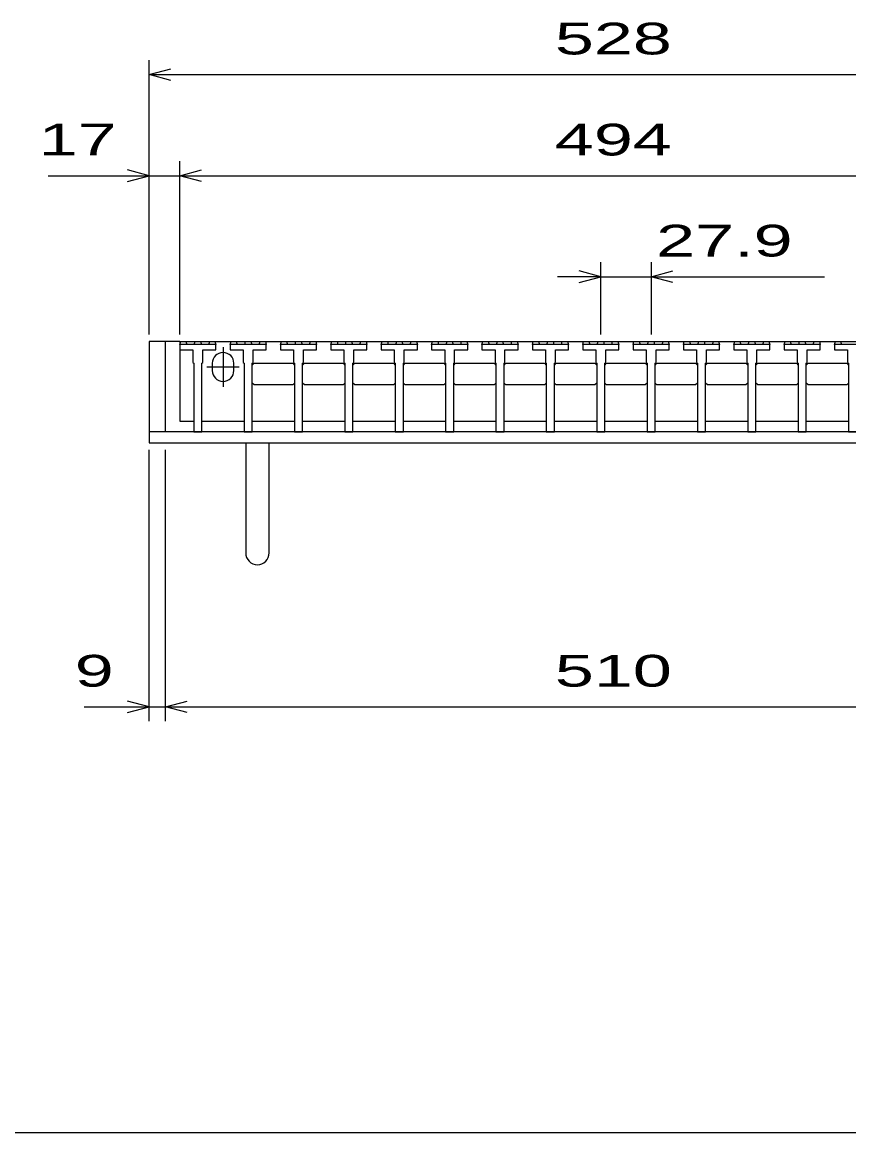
# Model space of a CAD drawing. Units: millimetres, scale not verified. Extents: x -1456 to 1389, y -1026 to 839.
# Drawn here: x -1014 to -556, y -921 to -306 of the extents above; entities that cross this region are included whole.
import ezdxf
from ezdxf.enums import TextEntityAlignment as Align

# ---------------------------------------------------------------- set-up
doc = ezdxf.new("R2010")
doc.units = ezdxf.units.MM
doc.header["$LTSCALE"] = 8
for name, color, linetype, lineweight in [('0_2', 150, 'Continuous', 25), ('16', 3, 'Continuous', 25), ('19', 6, 'Continuous', 25), ('22', 2, 'Continuous', 25)]:
    doc.layers.add(name, color=color, linetype=linetype, lineweight=lineweight)
doc.styles.add('ベクトル', font='')
doc.styles.get('ベクトル').set_extended_font_data('ベクトル')

msp = doc.modelspace()

# ---------------------------------------------------------------- linework, layer by layer
at = {"layer": '0_2'}
msp.add_line((1388.8, -921.2), (-1379.2, -921.2), dxfattribs=at)
at = {"layer": '16'}
for p, q in [((-927, -484.2), (-926.5, -482.7)), ((-927, -482.7), (-433, -482.7)), ((-927, -482.7), (-927, -526.7)), ((-927, -484.2), (-927, -487.2)), ((-907, -484.2), (-927, -484.2)), ((-926.5, -482.7), (-923.6, -482.7)), ((-923.6, -482.7), (-923.1, -484.2)), ((-918.95, -484.2), (-918.45, -482.7)), ((-918.45, -482.7), (-915.55, -482.7)), ((-915.55, -482.7), (-915.05, -484.2)), ((-910.9, -484.2), (-910.4, -482.7)), ((-910.4, -482.7), (-907.5, -482.7)), ((-907.5, -482.7), (-907, -484.2)), ((-907, -487.2), (-907, -484.2)), ((-903.05, -485.7), (-903.05, -507.7)), ((-899.1, -484.2), (-898.6, -482.7)), ((-899.1, -484.2), (-899.1, -487.2)), ((-879.1, -484.2), (-899.1, -484.2)), ((-898.6, -482.7), (-895.7, -482.7)), ((-895.7, -482.7), (-895.2, -484.2)), ((-891.05, -484.2), (-890.55, -482.7)), ((-890.55, -482.7), (-887.65, -482.7)), ((-887.65, -482.7), (-887.15, -484.2)), ((-883, -484.2), (-882.5, -482.7)), ((-882.5, -482.7), (-879.6, -482.7)), ((-879.6, -482.7), (-879.1, -484.2)), ((-879.1, -487.2), (-879.1, -484.2)), ((-871.2, -484.2), (-870.7, -482.7)), ((-871.2, -484.2), (-871.2, -487.2)), ((-851.2, -484.2), (-871.2, -484.2)), ((-870.7, -482.7), (-867.8, -482.7)), ((-867.8, -482.7), (-867.3, -484.2)), ((-863.15, -484.2), (-862.65, -482.7)), ((-862.65, -482.7), (-859.75, -482.7)), ((-859.75, -482.7), (-859.25, -484.2)), ((-855.1, -484.2), (-854.6, -482.7)), ((-854.6, -482.7), (-851.7, -482.7)), ((-851.7, -482.7), (-851.2, -484.2)), ((-851.2, -487.2), (-851.2, -484.2)), ((-843.3, -484.2), (-842.8, -482.7)), ((-843.3, -484.2), (-843.3, -487.2)), ((-823.3, -484.2), (-843.3, -484.2)), ((-842.8, -482.7), (-839.9, -482.7)), ((-839.9, -482.7), (-839.4, -484.2)), ((-835.25, -484.2), (-834.75, -482.7)), ((-834.75, -482.7), (-831.85, -482.7)), ((-831.85, -482.7), (-831.35, -484.2)), ((-827.2, -484.2), (-826.7, -482.7)), ((-826.7, -482.7), (-823.8, -482.7)), ((-823.8, -482.7), (-823.3, -484.2)), ((-823.3, -487.2), (-823.3, -484.2)), ((-815.4, -484.2), (-814.9, -482.7)), ((-815.4, -484.2), (-815.4, -487.2)), ((-795.4, -484.2), (-815.4, -484.2)), ((-814.9, -482.7), (-812, -482.7)), ((-812, -482.7), (-811.5, -484.2)), ((-807.35, -484.2), (-806.85, -482.7)), ((-806.85, -482.7), (-803.95, -482.7)), ((-803.95, -482.7), (-803.45, -484.2)), ((-799.3, -484.2), (-798.8, -482.7)), ((-798.8, -482.7), (-795.9, -482.7)), ((-795.9, -482.7), (-795.4, -484.2)), ((-795.4, -487.2), (-795.4, -484.2)), ((-787.5, -484.2), (-787, -482.7)), ((-787.5, -484.2), (-787.5, -487.2)), ((-767.5, -484.2), (-787.5, -484.2)), ((-787, -482.7), (-784.1, -482.7)), ((-784.1, -482.7), (-783.6, -484.2)), ((-779.45, -484.2), (-778.95, -482.7)), ((-778.95, -482.7), (-776.05, -482.7)), ((-776.05, -482.7), (-775.55, -484.2)), ((-771.4, -484.2), (-770.9, -482.7)), ((-770.9, -482.7), (-768, -482.7)), ((-768, -482.7), (-767.5, -484.2)), ((-767.5, -487.2), (-767.5, -484.2)), ((-759.6, -484.2), (-759.1, -482.7)), ((-759.6, -484.2), (-759.6, -487.2)), ((-739.6, -484.2), (-759.6, -484.2)), ((-759.1, -482.7), (-756.2, -482.7)), ((-756.2, -482.7), (-755.7, -484.2)), ((-751.55, -484.2), (-751.05, -482.7)), ((-751.05, -482.7), (-748.15, -482.7)), ((-748.15, -482.7), (-747.65, -484.2)), ((-743.5, -484.2), (-743, -482.7)), ((-743, -482.7), (-740.1, -482.7)), ((-740.1, -482.7), (-739.6, -484.2)), ((-739.6, -487.2), (-739.6, -484.2)), ((-731.7, -484.2), (-731.2, -482.7)), ((-731.7, -484.2), (-731.7, -487.2)), ((-711.7, -484.2), (-731.7, -484.2)), ((-731.2, -482.7), (-728.3, -482.7)), ((-728.3, -482.7), (-727.8, -484.2)), ((-723.65, -484.2), (-723.15, -482.7)), ((-723.15, -482.7), (-720.25, -482.7)), ((-720.25, -482.7), (-719.75, -484.2)), ((-715.6, -484.2), (-715.1, -482.7)), ((-715.1, -482.7), (-712.2, -482.7)), ((-712.2, -482.7), (-711.7, -484.2)), ((-711.7, -487.2), (-711.7, -484.2)), ((-703.8, -484.2), (-703.3, -482.7)), ((-703.8, -484.2), (-703.8, -487.2)), ((-683.8, -484.2), (-703.8, -484.2)), ((-703.3, -482.7), (-700.4, -482.7)), ((-700.4, -482.7), (-699.9, -484.2)), ((-695.75, -484.2), (-695.25, -482.7)), ((-695.25, -482.7), (-692.35, -482.7)), ((-692.35, -482.7), (-691.85, -484.2)), ((-687.7, -484.2), (-687.2, -482.7)), ((-687.2, -482.7), (-684.3, -482.7)), ((-684.3, -482.7), (-683.8, -484.2)), ((-683.8, -487.2), (-683.8, -484.2)), ((-675.9, -484.2), (-675.4, -482.7)), ((-675.9, -484.2), (-675.9, -487.2)), ((-655.9, -484.2), (-675.9, -484.2)), ((-675.4, -482.7), (-672.5, -482.7)), ((-672.5, -482.7), (-672, -484.2)), ((-667.85, -484.2), (-667.35, -482.7)), ((-667.35, -482.7), (-664.45, -482.7)), ((-664.45, -482.7), (-663.95, -484.2)), ((-659.8, -484.2), (-659.3, -482.7)), ((-659.3, -482.7), (-656.4, -482.7)), ((-656.4, -482.7), (-655.9, -484.2)), ((-655.9, -487.2), (-655.9, -484.2)), ((-648, -484.2), (-647.5, -482.7)), ((-648, -484.2), (-648, -487.2)), ((-628, -484.2), (-648, -484.2)), ((-647.5, -482.7), (-644.6, -482.7)), ((-644.6, -482.7), (-644.1, -484.2)), ((-639.95, -484.2), (-639.45, -482.7)), ((-639.45, -482.7), (-636.55, -482.7)), ((-636.55, -482.7), (-636.05, -484.2)), ((-631.9, -484.2), (-631.4, -482.7)), ((-631.4, -482.7), (-628.5, -482.7)), ((-628.5, -482.7), (-628, -484.2)), ((-628, -487.2), (-628, -484.2)), ((-620.1, -484.2), (-619.6, -482.7)), ((-620.1, -484.2), (-620.1, -487.2)), ((-600.1, -484.2), (-620.1, -484.2)), ((-619.6, -482.7), (-616.7, -482.7)), ((-616.7, -482.7), (-616.2, -484.2)), ((-612.05, -484.2), (-611.55, -482.7)), ((-611.55, -482.7), (-608.65, -482.7)), ((-608.65, -482.7), (-608.15, -484.2)), ((-604, -484.2), (-603.5, -482.7)), ((-603.5, -482.7), (-600.6, -482.7)), ((-600.6, -482.7), (-600.1, -484.2)), ((-600.1, -487.2), (-600.1, -484.2)), ((-592.2, -484.2), (-591.7, -482.7)), ((-592.2, -484.2), (-592.2, -487.2)), ((-572.2, -484.2), (-592.2, -484.2)), ((-591.7, -482.7), (-588.8, -482.7)), ((-588.8, -482.7), (-588.3, -484.2)), ((-584.15, -484.2), (-583.65, -482.7)), ((-583.65, -482.7), (-580.75, -482.7)), ((-580.75, -482.7), (-580.25, -484.2)), ((-576.1, -484.2), (-575.6, -482.7)), ((-575.6, -482.7), (-572.7, -482.7)), ((-572.7, -482.7), (-572.2, -484.2)), ((-572.2, -487.2), (-572.2, -484.2)), ((-564.3, -484.2), (-563.8, -482.7)), ((-564.3, -484.2), (-564.3, -487.2)), ((-544.3, -484.2), (-564.3, -484.2)), ((-563.8, -482.7), (-560.9, -482.7)), ((-560.9, -482.7), (-560.4, -484.2)), ((-927, -487.2), (-919.75, -487.2)), ((-919.75, -487.2), (-919.75, -494.2)), ((-914.25, -494.2), (-914.25, -487.2)), ((-914.25, -487.2), (-907, -487.2)), ((-899.1, -487.2), (-891.85, -487.2)), ((-891.85, -487.2), (-891.85, -494.2)), ((-886.35, -494.2), (-886.35, -487.2)), ((-886.35, -487.2), (-879.1, -487.2)), ((-871.2, -487.2), (-863.95, -487.2)), ((-863.95, -487.2), (-863.95, -494.2)), ((-858.45, -494.2), (-858.45, -487.2)), ((-858.45, -487.2), (-851.2, -487.2)), ((-843.3, -487.2), (-836.05, -487.2)), ((-836.05, -487.2), (-836.05, -494.2)), ((-830.55, -494.2), (-830.55, -487.2)), ((-830.55, -487.2), (-823.3, -487.2)), ((-815.4, -487.2), (-808.15, -487.2)), ((-808.15, -487.2), (-808.15, -494.2)), ((-802.65, -494.2), (-802.65, -487.2)), ((-802.65, -487.2), (-795.4, -487.2)), ((-787.5, -487.2), (-780.25, -487.2)), ((-780.25, -487.2), (-780.25, -494.2)), ((-774.75, -494.2), (-774.75, -487.2)), ((-774.75, -487.2), (-767.5, -487.2)), ((-759.6, -487.2), (-752.35, -487.2)), ((-752.35, -487.2), (-752.35, -494.2)), ((-746.85, -494.2), (-746.85, -487.2)), ((-746.85, -487.2), (-739.6, -487.2)), ((-731.7, -487.2), (-724.45, -487.2)), ((-724.45, -487.2), (-724.45, -494.2)), ((-718.95, -494.2), (-718.95, -487.2)), ((-718.95, -487.2), (-711.7, -487.2)), ((-703.8, -487.2), (-696.55, -487.2)), ((-696.55, -487.2), (-696.55, -494.2)), ((-691.05, -494.2), (-691.05, -487.2)), ((-691.05, -487.2), (-683.8, -487.2)), ((-675.9, -487.2), (-668.65, -487.2)), ((-668.65, -487.2), (-668.65, -494.2)), ((-663.15, -494.2), (-663.15, -487.2)), ((-663.15, -487.2), (-655.9, -487.2)), ((-648, -487.2), (-640.75, -487.2)), ((-640.75, -487.2), (-640.75, -494.2)), ((-635.25, -494.2), (-635.25, -487.2)), ((-635.25, -487.2), (-628, -487.2)), ((-620.1, -487.2), (-612.85, -487.2)), ((-612.85, -487.2), (-612.85, -494.2)), ((-607.35, -494.2), (-607.35, -487.2)), ((-607.35, -487.2), (-600.1, -487.2)), ((-592.2, -487.2), (-584.95, -487.2)), ((-584.95, -487.2), (-584.95, -494.2)), ((-579.45, -494.2), (-579.45, -487.2)), ((-579.45, -487.2), (-572.2, -487.2)), ((-564.3, -487.2), (-557.05, -487.2)), ((-557.05, -487.2), (-557.05, -494.2)), ((-919.75, -494.2), (-919.25, -494.7)), ((-919.25, -494.7), (-919.25, -532.7)), ((-914.75, -494.7), (-914.25, -494.2)), ((-914.75, -532.7), (-914.75, -494.7)), ((-912.05, -496.7), (-894.05, -496.7)), ((-909.05, -494.7), (-909.05, -498.7)), ((-897.05, -498.7), (-897.05, -494.7)), ((-891.85, -494.2), (-891.35, -494.7)), ((-891.35, -494.7), (-891.35, -532.7)), ((-886.85, -494.7), (-886.35, -494.2)), ((-886.85, -532.7), (-886.85, -494.7)), ((-886.85, -495.7), (-885.85, -494.7)), ((-885.85, -494.7), (-864.45, -494.7)), ((-864.45, -494.7), (-863.45, -495.7)), ((-863.95, -494.2), (-863.45, -494.7)), ((-863.45, -494.7), (-863.45, -532.7)), ((-858.95, -494.7), (-858.45, -494.2)), ((-858.95, -532.7), (-858.95, -494.7)), ((-858.95, -495.7), (-857.95, -494.7)), ((-857.95, -494.7), (-836.55, -494.7)), ((-836.55, -494.7), (-835.55, -495.7)), ((-836.05, -494.2), (-835.55, -494.7)), ((-835.55, -494.7), (-835.55, -532.7)), ((-831.05, -494.7), (-830.55, -494.2)), ((-831.05, -532.7), (-831.05, -494.7)), ((-831.05, -495.7), (-830.05, -494.7)), ((-830.05, -494.7), (-808.65, -494.7)), ((-808.65, -494.7), (-807.65, -495.7)), ((-808.15, -494.2), (-807.65, -494.7)), ((-807.65, -494.7), (-807.65, -532.7)), ((-803.15, -494.7), (-802.65, -494.2)), ((-803.15, -532.7), (-803.15, -494.7)), ((-803.15, -495.7), (-802.15, -494.7)), ((-802.15, -494.7), (-780.75, -494.7)), ((-780.75, -494.7), (-779.75, -495.7)), ((-780.25, -494.2), (-779.75, -494.7)), ((-779.75, -494.7), (-779.75, -532.7)), ((-775.25, -494.7), (-774.75, -494.2)), ((-775.25, -532.7), (-775.25, -494.7)), ((-775.25, -495.7), (-774.25, -494.7)), ((-774.25, -494.7), (-752.85, -494.7)), ((-752.85, -494.7), (-751.85, -495.7)), ((-752.35, -494.2), (-751.85, -494.7)), ((-751.85, -494.7), (-751.85, -532.7)), ((-747.35, -494.7), (-746.85, -494.2)), ((-747.35, -532.7), (-747.35, -494.7)), ((-747.35, -495.7), (-746.35, -494.7)), ((-746.35, -494.7), (-724.95, -494.7)), ((-724.95, -494.7), (-723.95, -495.7)), ((-724.45, -494.2), (-723.95, -494.7)), ((-723.95, -494.7), (-723.95, -532.7)), ((-719.45, -494.7), (-718.95, -494.2)), ((-719.45, -532.7), (-719.45, -494.7)), ((-719.45, -495.7), (-718.45, -494.7)), ((-718.45, -494.7), (-697.05, -494.7)), ((-697.05, -494.7), (-696.05, -495.7)), ((-696.55, -494.2), (-696.05, -494.7)), ((-696.05, -494.7), (-696.05, -532.7)), ((-691.55, -494.7), (-691.05, -494.2)), ((-691.55, -532.7), (-691.55, -494.7)), ((-691.55, -495.7), (-690.55, -494.7)), ((-690.55, -494.7), (-669.15, -494.7)), ((-669.15, -494.7), (-668.15, -495.7)), ((-668.65, -494.2), (-668.15, -494.7)), ((-668.15, -494.7), (-668.15, -532.7)), ((-663.65, -494.7), (-663.15, -494.2)), ((-663.65, -532.7), (-663.65, -494.7)), ((-663.65, -495.7), (-662.65, -494.7)), ((-662.65, -494.7), (-641.25, -494.7)), ((-641.25, -494.7), (-640.25, -495.7)), ((-640.75, -494.2), (-640.25, -494.7)), ((-640.25, -494.7), (-640.25, -532.7)), ((-635.75, -494.7), (-635.25, -494.2)), ((-635.75, -532.7), (-635.75, -494.7)), ((-635.75, -495.7), (-634.75, -494.7)), ((-634.75, -494.7), (-613.35, -494.7)), ((-613.35, -494.7), (-612.35, -495.7)), ((-612.85, -494.2), (-612.35, -494.7)), ((-612.35, -494.7), (-612.35, -532.7)), ((-607.85, -494.7), (-607.35, -494.2)), ((-607.85, -532.7), (-607.85, -494.7)), ((-607.85, -495.7), (-606.85, -494.7)), ((-606.85, -494.7), (-585.45, -494.7)), ((-585.45, -494.7), (-584.45, -495.7)), ((-584.95, -494.2), (-584.45, -494.7)), ((-584.45, -494.7), (-584.45, -532.7)), ((-579.95, -494.7), (-579.45, -494.2)), ((-579.95, -532.7), (-579.95, -494.7)), ((-579.95, -495.7), (-578.95, -494.7)), ((-578.95, -494.7), (-557.55, -494.7)), ((-557.55, -494.7), (-556.55, -495.7)), ((-557.05, -494.2), (-556.55, -494.7)), ((-556.55, -494.7), (-556.55, -532.7)), ((-885.85, -506.7), (-886.85, -505.7)), ((-864.45, -506.7), (-885.85, -506.7)), ((-863.45, -505.7), (-864.45, -506.7)), ((-857.95, -506.7), (-858.95, -505.7)), ((-836.55, -506.7), (-857.95, -506.7)), ((-835.55, -505.7), (-836.55, -506.7)), ((-830.05, -506.7), (-831.05, -505.7)), ((-808.65, -506.7), (-830.05, -506.7)), ((-807.65, -505.7), (-808.65, -506.7)), ((-802.15, -506.7), (-803.15, -505.7)), ((-780.75, -506.7), (-802.15, -506.7)), ((-779.75, -505.7), (-780.75, -506.7)), ((-774.25, -506.7), (-775.25, -505.7)), ((-752.85, -506.7), (-774.25, -506.7)), ((-751.85, -505.7), (-752.85, -506.7)), ((-746.35, -506.7), (-747.35, -505.7)), ((-724.95, -506.7), (-746.35, -506.7)), ((-723.95, -505.7), (-724.95, -506.7)), ((-718.45, -506.7), (-719.45, -505.7)), ((-697.05, -506.7), (-718.45, -506.7)), ((-696.05, -505.7), (-697.05, -506.7)), ((-690.55, -506.7), (-691.55, -505.7)), ((-669.15, -506.7), (-690.55, -506.7)), ((-668.15, -505.7), (-669.15, -506.7)), ((-662.65, -506.7), (-663.65, -505.7)), ((-641.25, -506.7), (-662.65, -506.7)), ((-640.25, -505.7), (-641.25, -506.7)), ((-634.75, -506.7), (-635.75, -505.7)), ((-613.35, -506.7), (-634.75, -506.7)), ((-612.35, -505.7), (-613.35, -506.7)), ((-606.85, -506.7), (-607.85, -505.7)), ((-585.45, -506.7), (-606.85, -506.7)), ((-584.45, -505.7), (-585.45, -506.7)), ((-578.95, -506.7), (-579.95, -505.7)), ((-557.55, -506.7), (-578.95, -506.7)), ((-556.55, -505.7), (-557.55, -506.7)), ((-927, -526.7), (-919.25, -526.7)), ((-914.75, -526.7), (-891.35, -526.7)), ((-886.85, -526.7), (-863.45, -526.7)), ((-858.95, -526.7), (-835.55, -526.7)), ((-831.05, -526.7), (-807.65, -526.7)), ((-803.15, -526.7), (-779.75, -526.7)), ((-775.25, -526.7), (-751.85, -526.7)), ((-747.35, -526.7), (-723.95, -526.7)), ((-719.45, -526.7), (-696.05, -526.7)), ((-691.55, -526.7), (-668.15, -526.7)), ((-663.65, -526.7), (-640.25, -526.7)), ((-635.75, -526.7), (-612.35, -526.7)), ((-607.85, -526.7), (-584.45, -526.7)), ((-579.95, -526.7), (-556.55, -526.7)), ((-919.25, -532.7), (-914.75, -532.7)), ((-891.35, -532.7), (-886.85, -532.7)), ((-863.45, -532.7), (-858.95, -532.7)), ((-835.55, -532.7), (-831.05, -532.7)), ((-807.65, -532.7), (-803.15, -532.7)), ((-779.75, -532.7), (-775.25, -532.7)), ((-751.85, -532.7), (-747.35, -532.7)), ((-723.95, -532.7), (-719.45, -532.7)), ((-696.05, -532.7), (-691.55, -532.7)), ((-668.15, -532.7), (-663.65, -532.7)), ((-640.25, -532.7), (-635.75, -532.7)), ((-612.35, -532.7), (-607.85, -532.7)), ((-584.45, -532.7), (-579.95, -532.7)), ((-556.55, -532.7), (-552.05, -532.7))]:
    msp.add_line(p, q, dxfattribs=at)
for centre, start, end in [((-903.05, -494.7), 0, 180), ((-903.05, -498.7), 180, 0)]:
    msp.add_arc(centre, 6, start, end, dxfattribs=at)
at = {"layer": '19'}
for p, q in [((-927, -482.7), (-944, -482.7)), ((-944, -482.7), (-944, -538.7)), ((-935, -532.7), (-935, -482.7)), ((-935, -532.7), (-944, -532.7)), ((-425, -532.7), (-935, -532.7)), ((-944, -538.7), (-416, -538.7)), ((-890.5, -538.7), (-890.5, -599.81)), ((-877.5, -599.81), (-877.5, -538.7))]:
    msp.add_line(p, q, dxfattribs=at)
msp.add_arc((-884, -599.81), 6.5, 180, 0, dxfattribs=at)
at = {"layer": '22', "color": 4}
for p, q in [((-944, -478.7), (-944, -326.7)), ((-944, -334.7), (-932, -331.5)), ((-932, -337.9), (-944, -334.7)), ((-944, -334.7), (-416, -334.7)), ((-944, -390.7), (-956, -387.5)), ((-944, -478.7), (-944, -382.7)), ((-927, -478.7), (-927, -382.7)), ((-927, -390.7), (-915, -387.5)), ((-1000, -390.7), (-944, -390.7)), ((-956, -393.9), (-944, -390.7)), ((-944, -390.7), (-927, -390.7)), ((-915, -393.9), (-927, -390.7)), ((-927, -390.7), (-433, -390.7)), ((-693.8, -478.7), (-693.8, -438.7)), ((-665.9, -438.7), (-665.9, -478.7)), ((-693.8, -446.7), (-717.8, -446.7)), ((-693.8, -446.7), (-705.8, -443.5)), ((-705.8, -449.9), (-693.8, -446.7)), ((-693.8, -446.7), (-665.9, -446.7)), ((-665.9, -446.7), (-653.9, -443.5)), ((-653.9, -449.9), (-665.9, -446.7)), ((-665.9, -446.7), (-569.9, -446.7)), ((-944, -693.1), (-944, -542.7)), ((-935, -693.1), (-935, -542.7)), ((-944, -685.1), (-956, -681.9)), ((-935, -685.1), (-923, -681.9)), ((-980, -685.1), (-944, -685.1)), ((-956, -688.3), (-944, -685.1)), ((-944, -685.1), (-935, -685.1)), ((-923, -688.3), (-935, -685.1)), ((-935, -685.1), (-425, -685.1))]:
    msp.add_line(p, q, dxfattribs=at)

# ---------------------------------------------------------------- texts
at = {"layer": '22', "style": 'ベクトル', "width": 1.65}
for s, p in [(' 528 ', (-730, -314.7)), (' 17 ', (-1016, -370.7)), (' 494 ', (-730, -370.7)), (' 27.9 ', (-673.9, -426.7)), (' 9 ', (-996, -665.1)), (' 510 ', (-730, -665.1))]:
    msp.add_text(s, height=17.6, dxfattribs=at).set_placement(p, align=Align.MIDDLE_LEFT)

doc.saveas('drawing.dxf')
